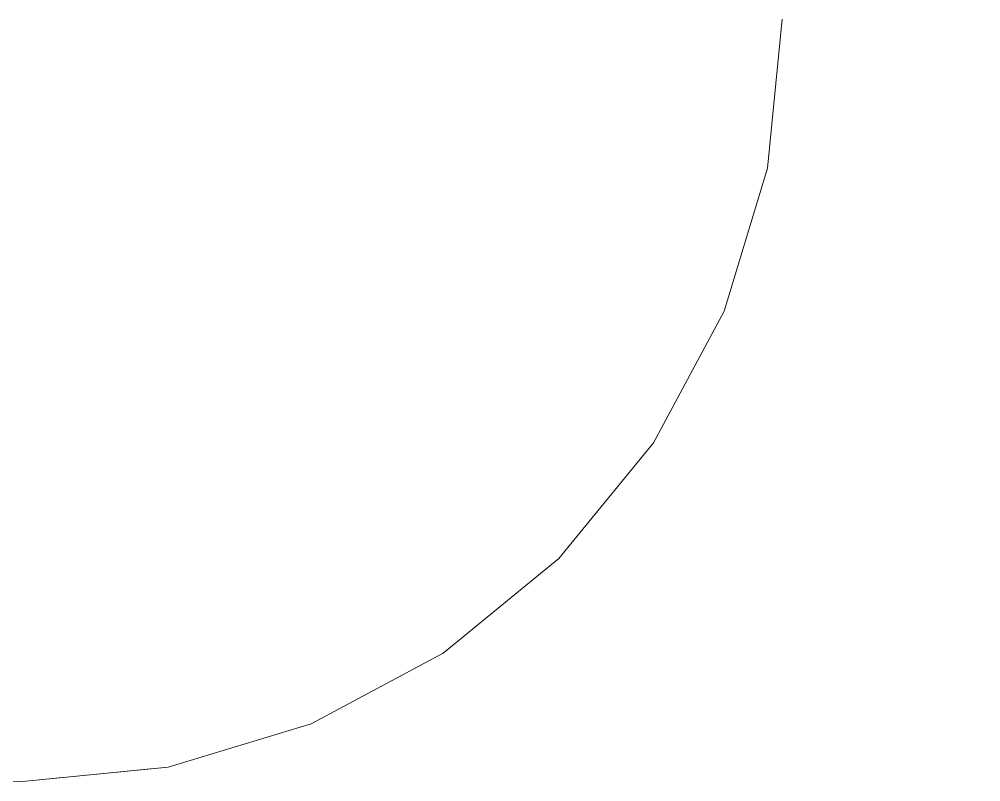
# Model space of a CAD drawing. Header units: metres. Extents: x 48 to 635, y -15 to 39.
# Drawn here: x 421.9256 to 422.0517, y -12.0938 to -11.9938 of the extents above; entities that cross this region are included whole.
import ezdxf

# ---------------------------------------------------------------- set-up
doc = ezdxf.new("R2010")
doc.units = ezdxf.units.M
doc.header["$MEASUREMENT"] = 0
doc.linetypes.add('Wipeout_Contour', pattern=[1, 0, -1])
doc.layers.add('Interior - Lamp', color=7, linetype='Continuous')
doc.layers.add('Shell - Roof', color=7, linetype='Continuous')

msp = doc.modelspace()

# ---------------------------------------------------------------- wipeouts: each hides what was drawn before it
at = {"color": 254, "linetype": 'Wipeout_Contour', "lineweight": 0, "ltscale": 1265.841159}
msp.add_wipeout([(421.94475, -12.09184), (421.92562, -12.09377), (421.94513, -12.09184)], dxfattribs=at).dxf.layer = 'Interior - Lamp'
at = {"color": 254, "linetype": 'Wipeout_Contour', "lineweight": 0, "ltscale": 2572.874289}
msp.add_wipeout([(428.71669, -10.3523), (419.61622, -11.95764), (419.61622, -12.0438), (428.71669, -10.43846), (437.63622, -12.01188), (437.63622, -11.92572)], dxfattribs=at).dxf.layer = 'Shell - Roof'

# ---------------------------------------------------------------- next in the draw order: wipeouts: each hides what was drawn before it
at = {"color": 254, "linetype": 'Wipeout_Contour', "lineweight": 0, "ltscale": 1266.725179}
msp.add_wipeout([(421.90648, -12.09184), (421.90611, -12.09184), (421.92562, -12.09377)], dxfattribs=at).dxf.layer = 'Interior - Lamp'

# ---------------------------------------------------------------- next in the draw order: wipeouts: each hides what was drawn before it
at = {"color": 254, "linetype": 'Wipeout_Contour', "lineweight": 0, "ltscale": 1266.687872}
msp.add_wipeout([(421.90759, -12.09184), (421.90648, -12.09184), (421.92562, -12.09377)], dxfattribs=at).dxf.layer = 'Interior - Lamp'

# ---------------------------------------------------------------- next in the draw order: wipeouts: each hides what was drawn before it
at = {"color": 254, "linetype": 'Wipeout_Contour', "lineweight": 0, "ltscale": 1266.648797}
msp.add_wipeout([(421.9094, -12.09184), (421.90759, -12.09184), (421.92562, -12.09377)], dxfattribs=at).dxf.layer = 'Interior - Lamp'

# ---------------------------------------------------------------- next in the draw order: wipeouts: each hides what was drawn before it
at = {"color": 254, "linetype": 'Wipeout_Contour', "lineweight": 0, "ltscale": 1266.603497}
msp.add_wipeout([(421.9094, -12.09184), (421.92562, -12.09377), (421.91182, -12.09184)], dxfattribs=at).dxf.layer = 'Interior - Lamp'

# ---------------------------------------------------------------- next in the draw order: wipeouts: each hides what was drawn before it
at = {"color": 254, "linetype": 'Wipeout_Contour', "lineweight": 0, "ltscale": 1266.544166}
msp.add_wipeout([(421.91182, -12.09184), (421.92562, -12.09377), (421.91478, -12.09184)], dxfattribs=at).dxf.layer = 'Interior - Lamp'

# ---------------------------------------------------------------- next in the draw order: wipeouts: each hides what was drawn before it
at = {"color": 254, "linetype": 'Wipeout_Contour', "lineweight": 0, "ltscale": 1266.453646}
msp.add_wipeout([(421.91815, -12.09184), (421.91478, -12.09184), (421.92562, -12.09377)], dxfattribs=at).dxf.layer = 'Interior - Lamp'

# ---------------------------------------------------------------- next in the draw order: wipeouts: each hides what was drawn before it
at = {"color": 254, "linetype": 'Wipeout_Contour', "lineweight": 0, "ltscale": 1266.281727}
msp.add_wipeout([(421.91815, -12.09184), (421.92562, -12.09377), (421.92181, -12.09184)], dxfattribs=at).dxf.layer = 'Interior - Lamp'

# ---------------------------------------------------------------- next in the draw order: wipeouts: each hides what was drawn before it
at = {"color": 254, "linetype": 'Wipeout_Contour', "lineweight": 0, "ltscale": 1266.786751}
msp.add_wipeout([(421.92562, -12.09377), (421.92942, -12.09184), (421.92562, -12.09184)], dxfattribs=at).dxf.layer = 'Interior - Lamp'

# ---------------------------------------------------------------- next in the draw order: wipeouts: each hides what was drawn before it
at = {"color": 254, "linetype": 'Wipeout_Contour', "lineweight": 0, "ltscale": 1266.28461}
msp.add_wipeout([(421.92562, -12.09377), (421.93308, -12.09184), (421.92942, -12.09184)], dxfattribs=at).dxf.layer = 'Interior - Lamp'

# ---------------------------------------------------------------- next in the draw order: wipeouts: each hides what was drawn before it
at = {"color": 254, "linetype": 'Wipeout_Contour', "lineweight": 0, "ltscale": 1266.112693}
msp.add_wipeout([(421.93308, -12.09184), (421.92562, -12.09377), (421.93646, -12.09184)], dxfattribs=at).dxf.layer = 'Interior - Lamp'

# ---------------------------------------------------------------- next in the draw order: wipeouts: each hides what was drawn before it
at = {"color": 254, "linetype": 'Wipeout_Contour', "lineweight": 0, "ltscale": 1266.022171}
msp.add_wipeout([(421.92562, -12.09377), (421.93941, -12.09184), (421.93646, -12.09184)], dxfattribs=at).dxf.layer = 'Interior - Lamp'

# ---------------------------------------------------------------- next in the draw order: wipeouts: each hides what was drawn before it
at = {"color": 254, "linetype": 'Wipeout_Contour', "lineweight": 0, "ltscale": 1265.96284}
msp.add_wipeout([(421.92562, -12.09377), (421.94184, -12.09184), (421.93941, -12.09184)], dxfattribs=at).dxf.layer = 'Interior - Lamp'

# ---------------------------------------------------------------- next in the draw order: wipeouts: each hides what was drawn before it
at = {"color": 254, "linetype": 'Wipeout_Contour', "lineweight": 0, "ltscale": 1265.917541}
msp.add_wipeout([(421.94184, -12.09184), (421.92562, -12.09377), (421.94364, -12.09184)], dxfattribs=at).dxf.layer = 'Interior - Lamp'

# ---------------------------------------------------------------- next in the draw order: wipeouts: each hides what was drawn before it
at = {"color": 254, "linetype": 'Wipeout_Contour', "lineweight": 0, "ltscale": 1265.878464}
msp.add_wipeout([(421.94364, -12.09184), (421.92562, -12.09377), (421.94475, -12.09184)], dxfattribs=at).dxf.layer = 'Interior - Lamp'

# ---------------------------------------------------------------- next in the draw order: wipeouts: each hides what was drawn before it
at = {"color": 254, "linetype": 'Wipeout_Contour', "lineweight": 0, "ltscale": 1687.895007}
msp.add_wipeout([(421.91815, -12.08615), (421.92181, -12.09184), (421.92562, -12.09184), (421.92562, -12.08615)], dxfattribs=at).dxf.layer = 'Interior - Lamp'
at = {"color": 254, "linetype": 'Wipeout_Contour', "lineweight": 0, "ltscale": 1688.529422}
msp.add_wipeout([(421.96389, -12.08615), (421.96315, -12.08615), (421.94475, -12.09184), (421.94513, -12.09184)], dxfattribs=at).dxf.layer = 'Interior - Lamp'

# ---------------------------------------------------------------- next in the draw order: wipeouts: each hides what was drawn before it
at = {"color": 254, "linetype": 'Wipeout_Contour', "lineweight": 0, "ltscale": 1688.897514}
msp.add_wipeout([(421.92562, -12.08615), (421.92562, -12.09184), (421.92942, -12.09184), (421.93308, -12.08615)], dxfattribs=at).dxf.layer = 'Interior - Lamp'

# ---------------------------------------------------------------- next in the draw order: linework, layer by layer
at = {"layer": 'Interior - Lamp', "color": 2, "linetype": 'Continuous', "lineweight": 13, "true_color": 0xffeb28}
msp.add_line((421.92562, -12.09377), (421.90611, -12.09184), dxfattribs=at)

# ---------------------------------------------------------------- next in the draw order: wipeouts: each hides what was drawn before it
at = {"color": 254, "linetype": 'Wipeout_Contour', "lineweight": 0, "ltscale": 1688.066059}
msp.add_wipeout([(421.92562, -12.07691), (421.91478, -12.07691), (421.91815, -12.08615), (421.92562, -12.08615)], dxfattribs=at).dxf.layer = 'Interior - Lamp'
at = {"color": 254, "linetype": 'Wipeout_Contour', "lineweight": 0, "ltscale": 1688.754146}
msp.add_wipeout([(421.93308, -12.08615), (421.92942, -12.09184), (421.93308, -12.09184), (421.94026, -12.08615)], dxfattribs=at).dxf.layer = 'Interior - Lamp'

# ---------------------------------------------------------------- next in the draw order: wipeouts: each hides what was drawn before it
at = {"color": 254, "linetype": 'Wipeout_Contour', "lineweight": 0, "ltscale": 1688.685411}
msp.add_wipeout([(421.94026, -12.08615), (421.93308, -12.09184), (421.93646, -12.09184), (421.94688, -12.08615)], dxfattribs=at).dxf.layer = 'Interior - Lamp'

# ---------------------------------------------------------------- next in the draw order: wipeouts: each hides what was drawn before it
at = {"color": 254, "linetype": 'Wipeout_Contour', "lineweight": 0, "ltscale": 1688.64431}
msp.add_wipeout([(421.95268, -12.08615), (421.94688, -12.08615), (421.93646, -12.09184), (421.93941, -12.09184)], dxfattribs=at).dxf.layer = 'Interior - Lamp'

# ---------------------------------------------------------------- next in the draw order: wipeouts: each hides what was drawn before it
at = {"color": 254, "linetype": 'Wipeout_Contour', "lineweight": 0, "ltscale": 1688.724751}
msp.add_wipeout([(421.92562, -12.08615), (421.93308, -12.08615), (421.93646, -12.07691), (421.92562, -12.07691)], dxfattribs=at).dxf.layer = 'Interior - Lamp'
at = {"color": 254, "linetype": 'Wipeout_Contour', "lineweight": 0, "ltscale": 1688.614447}
msp.add_wipeout([(421.93941, -12.09184), (421.94184, -12.09184), (421.95744, -12.08615), (421.95268, -12.08615)], dxfattribs=at).dxf.layer = 'Interior - Lamp'

# ---------------------------------------------------------------- next in the draw order: wipeouts: each hides what was drawn before it
at = {"color": 254, "linetype": 'Wipeout_Contour', "lineweight": 0, "ltscale": 1688.155333}
msp.add_wipeout([(421.91182, -12.06448), (421.91478, -12.07691), (421.92562, -12.07691), (421.92562, -12.06448)], dxfattribs=at).dxf.layer = 'Interior - Lamp'
at = {"color": 254, "linetype": 'Wipeout_Contour', "lineweight": 0, "ltscale": 1688.588142}
msp.add_wipeout([(421.94184, -12.09184), (421.94364, -12.09184), (421.96097, -12.08615), (421.95744, -12.08615)], dxfattribs=at).dxf.layer = 'Interior - Lamp'

# ---------------------------------------------------------------- next in the draw order: wipeouts: each hides what was drawn before it
at = {"color": 254, "linetype": 'Wipeout_Contour', "lineweight": 0, "ltscale": 1688.560896}
msp.add_wipeout([(421.96097, -12.08615), (421.94364, -12.09184), (421.94475, -12.09184), (421.96315, -12.08615)], dxfattribs=at).dxf.layer = 'Interior - Lamp'

# ---------------------------------------------------------------- next in the draw order: linework, layer by layer
at = {"layer": 'Interior - Lamp', "color": 2, "linetype": 'Continuous', "lineweight": 13, "true_color": 0xffeb28}
msp.add_line((421.92562, -12.09377), (421.94513, -12.09184), dxfattribs=at)

# ---------------------------------------------------------------- next in the draw order: wipeouts: each hides what was drawn before it
at = {"color": 254, "linetype": 'Wipeout_Contour', "lineweight": 0, "ltscale": 1688.684574}
msp.add_wipeout([(421.93646, -12.07691), (421.93308, -12.08615), (421.94026, -12.08615), (421.94688, -12.07691)], dxfattribs=at).dxf.layer = 'Interior - Lamp'
at = {"color": 254, "linetype": 'Wipeout_Contour', "lineweight": 0, "ltscale": 1688.599535}
msp.add_wipeout([(421.98117, -12.07691), (421.98011, -12.07691), (421.96315, -12.08615), (421.96389, -12.08615)], dxfattribs=at).dxf.layer = 'Interior - Lamp'

# ---------------------------------------------------------------- next in the draw order: wipeouts: each hides what was drawn before it
at = {"color": 254, "linetype": 'Wipeout_Contour', "lineweight": 0, "ltscale": 1688.633001}
msp.add_wipeout([(421.92562, -12.06448), (421.92562, -12.07691), (421.93646, -12.07691), (421.93941, -12.06448)], dxfattribs=at).dxf.layer = 'Interior - Lamp'
at = {"color": 254, "linetype": 'Wipeout_Contour', "lineweight": 0, "ltscale": 1688.667556}
msp.add_wipeout([(421.94026, -12.08615), (421.94688, -12.08615), (421.95648, -12.07691), (421.94688, -12.07691)], dxfattribs=at).dxf.layer = 'Interior - Lamp'

# ---------------------------------------------------------------- next in the draw order: wipeouts: each hides what was drawn before it
at = {"color": 254, "linetype": 'Wipeout_Contour', "lineweight": 0, "ltscale": 1688.213082}
msp.add_wipeout([(421.92562, -12.04932), (421.9094, -12.04932), (421.91182, -12.06448), (421.92562, -12.06448)], dxfattribs=at).dxf.layer = 'Interior - Lamp'
at = {"color": 254, "linetype": 'Wipeout_Contour', "lineweight": 0, "ltscale": 1688.659081}
msp.add_wipeout([(421.94688, -12.08615), (421.95268, -12.08615), (421.9649, -12.07691), (421.95648, -12.07691)], dxfattribs=at).dxf.layer = 'Interior - Lamp'

# ---------------------------------------------------------------- next in the draw order: wipeouts: each hides what was drawn before it
at = {"color": 254, "linetype": 'Wipeout_Contour', "lineweight": 0, "ltscale": 1688.651978}
msp.add_wipeout([(421.95268, -12.08615), (421.95744, -12.08615), (421.97181, -12.07691), (421.9649, -12.07691)], dxfattribs=at).dxf.layer = 'Interior - Lamp'

# ---------------------------------------------------------------- next in the draw order: wipeouts: each hides what was drawn before it
at = {"color": 254, "linetype": 'Wipeout_Contour', "lineweight": 0, "ltscale": 1688.642248}
msp.add_wipeout([(421.93941, -12.06448), (421.93646, -12.07691), (421.94688, -12.07691), (421.95268, -12.06448)], dxfattribs=at).dxf.layer = 'Interior - Lamp'
at = {"color": 254, "linetype": 'Wipeout_Contour', "lineweight": 0, "ltscale": 1688.64184}
msp.add_wipeout([(421.97695, -12.07691), (421.97181, -12.07691), (421.95744, -12.08615), (421.96097, -12.08615)], dxfattribs=at).dxf.layer = 'Interior - Lamp'

# ---------------------------------------------------------------- next in the draw order: wipeouts: each hides what was drawn before it
at = {"color": 254, "linetype": 'Wipeout_Contour', "lineweight": 0, "ltscale": 1688.572096}
msp.add_wipeout([(421.92562, -12.04932), (421.92562, -12.06448), (421.93941, -12.06448), (421.94184, -12.04932)], dxfattribs=at).dxf.layer = 'Interior - Lamp'
at = {"color": 254, "linetype": 'Wipeout_Contour', "lineweight": 0, "ltscale": 1688.625375}
msp.add_wipeout([(421.97695, -12.07691), (421.96097, -12.08615), (421.96315, -12.08615), (421.98011, -12.07691)], dxfattribs=at).dxf.layer = 'Interior - Lamp'

# ---------------------------------------------------------------- next in the draw order: linework, layer by layer
at = {"layer": 'Interior - Lamp', "color": 2, "linetype": 'Continuous', "lineweight": 13, "true_color": 0xffeb28}
msp.add_line((421.94513, -12.09184), (421.96389, -12.08615), dxfattribs=at)

# ---------------------------------------------------------------- next in the draw order: wipeouts: each hides what was drawn before it
at = {"color": 254, "linetype": 'Wipeout_Contour', "lineweight": 0, "ltscale": 1688.256527}
msp.add_wipeout([(421.90759, -12.03203), (421.9094, -12.04932), (421.92562, -12.04932), (421.92562, -12.03203)], dxfattribs=at).dxf.layer = 'Interior - Lamp'
at = {"color": 254, "linetype": 'Wipeout_Contour', "lineweight": 0, "ltscale": 1688.657856}
msp.add_wipeout([(421.94688, -12.07691), (421.95648, -12.07691), (421.9649, -12.06448), (421.95268, -12.06448)], dxfattribs=at).dxf.layer = 'Interior - Lamp'
at = {"color": 254, "linetype": 'Wipeout_Contour', "lineweight": 0, "ltscale": 1688.662052}
msp.add_wipeout([(421.99497, -12.06448), (421.98011, -12.07691), (421.98117, -12.07691), (421.99633, -12.06448)], dxfattribs=at).dxf.layer = 'Interior - Lamp'

# ---------------------------------------------------------------- next in the draw order: wipeouts: each hides what was drawn before it
at = {"color": 254, "linetype": 'Wipeout_Contour', "lineweight": 0, "ltscale": 1688.673464}
msp.add_wipeout([(421.9649, -12.06448), (421.95648, -12.07691), (421.9649, -12.07691), (421.97562, -12.06448)], dxfattribs=at).dxf.layer = 'Interior - Lamp'

# ---------------------------------------------------------------- next in the draw order: wipeouts: each hides what was drawn before it
at = {"color": 254, "linetype": 'Wipeout_Contour', "lineweight": 0, "ltscale": 1688.610818}
msp.add_wipeout([(421.95744, -12.04932), (421.94184, -12.04932), (421.93941, -12.06448), (421.95268, -12.06448)], dxfattribs=at).dxf.layer = 'Interior - Lamp'
at = {"color": 254, "linetype": 'Wipeout_Contour', "lineweight": 0, "ltscale": 1688.684877}
msp.add_wipeout([(421.97562, -12.06448), (421.9649, -12.07691), (421.97181, -12.07691), (421.98441, -12.06448)], dxfattribs=at).dxf.layer = 'Interior - Lamp'

# ---------------------------------------------------------------- next in the draw order: wipeouts: each hides what was drawn before it
at = {"color": 254, "linetype": 'Wipeout_Contour', "lineweight": 0, "ltscale": 1688.524949}
msp.add_wipeout([(421.92562, -12.03203), (421.92562, -12.04932), (421.94184, -12.04932), (421.94364, -12.03203)], dxfattribs=at).dxf.layer = 'Interior - Lamp'
at = {"color": 254, "linetype": 'Wipeout_Contour', "lineweight": 0, "ltscale": 1688.688827}
msp.add_wipeout([(421.98441, -12.06448), (421.97181, -12.07691), (421.97695, -12.07691), (421.99095, -12.06448)], dxfattribs=at).dxf.layer = 'Interior - Lamp'

# ---------------------------------------------------------------- next in the draw order: wipeouts: each hides what was drawn before it
at = {"color": 254, "linetype": 'Wipeout_Contour', "lineweight": 0, "ltscale": 1688.293545}
msp.add_wipeout([(421.92562, -12.01328), (421.90648, -12.01328), (421.90759, -12.03203), (421.92562, -12.03203)], dxfattribs=at).dxf.layer = 'Interior - Lamp'
at = {"color": 254, "linetype": 'Wipeout_Contour', "lineweight": 0, "ltscale": 1688.649189}
msp.add_wipeout([(421.97181, -12.04932), (421.95744, -12.04932), (421.95268, -12.06448), (421.9649, -12.06448)], dxfattribs=at).dxf.layer = 'Interior - Lamp'
at = {"color": 254, "linetype": 'Wipeout_Contour', "lineweight": 0, "ltscale": 1688.682334}
msp.add_wipeout([(421.97695, -12.07691), (421.98011, -12.07691), (421.99497, -12.06448), (421.99095, -12.06448)], dxfattribs=at).dxf.layer = 'Interior - Lamp'

# ---------------------------------------------------------------- next in the draw order: linework, layer by layer
at = {"layer": 'Interior - Lamp', "color": 2, "linetype": 'Continuous', "lineweight": 13, "true_color": 0xffeb28}
msp.add_line((421.96389, -12.08615), (421.98117, -12.07691), dxfattribs=at)

# ---------------------------------------------------------------- next in the draw order: wipeouts: each hides what was drawn before it
at = {"color": 254, "linetype": 'Wipeout_Contour', "lineweight": 0, "ltscale": 1688.582669}
msp.add_wipeout([(421.94184, -12.04932), (421.95744, -12.04932), (421.96097, -12.03203), (421.94364, -12.03203)], dxfattribs=at).dxf.layer = 'Interior - Lamp'
at = {"color": 254, "linetype": 'Wipeout_Contour', "lineweight": 0, "ltscale": 1688.683314}
msp.add_wipeout([(421.9649, -12.06448), (421.97562, -12.06448), (421.98441, -12.04932), (421.97181, -12.04932)], dxfattribs=at).dxf.layer = 'Interior - Lamp'
at = {"color": 254, "linetype": 'Wipeout_Contour', "lineweight": 0, "ltscale": 1688.714477}
msp.add_wipeout([(422.00717, -12.04932), (421.99497, -12.06448), (421.99633, -12.06448), (422.00876, -12.04932)], dxfattribs=at).dxf.layer = 'Interior - Lamp'

# ---------------------------------------------------------------- next in the draw order: wipeouts: each hides what was drawn before it
at = {"color": 254, "linetype": 'Wipeout_Contour', "lineweight": 0, "ltscale": 1688.483821}
msp.add_wipeout([(421.92562, -12.03203), (421.94364, -12.03203), (421.94475, -12.01328), (421.92562, -12.01328)], dxfattribs=at).dxf.layer = 'Interior - Lamp'
at = {"color": 254, "linetype": 'Wipeout_Contour', "lineweight": 0, "ltscale": 1688.709976}
msp.add_wipeout([(421.98441, -12.04932), (421.97562, -12.06448), (421.98441, -12.06448), (421.99475, -12.04932)], dxfattribs=at).dxf.layer = 'Interior - Lamp'

# ---------------------------------------------------------------- next in the draw order: wipeouts: each hides what was drawn before it
at = {"color": 254, "linetype": 'Wipeout_Contour', "lineweight": 0, "ltscale": 1688.328671}
msp.add_wipeout([(421.92562, -11.99377), (421.90611, -11.99377), (421.90648, -12.01328), (421.92562, -12.01328)], dxfattribs=at).dxf.layer = 'Interior - Lamp'
at = {"color": 254, "linetype": 'Wipeout_Contour', "lineweight": 0, "ltscale": 1688.637211}
msp.add_wipeout([(421.97695, -12.03203), (421.96097, -12.03203), (421.95744, -12.04932), (421.97181, -12.04932)], dxfattribs=at).dxf.layer = 'Interior - Lamp'
at = {"color": 254, "linetype": 'Wipeout_Contour', "lineweight": 0, "ltscale": 1688.726246}
msp.add_wipeout([(421.99475, -12.04932), (421.98441, -12.06448), (421.99095, -12.06448), (422.00244, -12.04932)], dxfattribs=at).dxf.layer = 'Interior - Lamp'

# ---------------------------------------------------------------- next in the draw order: wipeouts: each hides what was drawn before it
at = {"color": 254, "linetype": 'Wipeout_Contour', "lineweight": 0, "ltscale": 1688.553376}
msp.add_wipeout([(421.94475, -12.01328), (421.94364, -12.03203), (421.96097, -12.03203), (421.96315, -12.01328)], dxfattribs=at).dxf.layer = 'Interior - Lamp'
at = {"color": 254, "linetype": 'Wipeout_Contour', "lineweight": 0, "ltscale": 1688.729076}
msp.add_wipeout([(422.00717, -12.04932), (422.00244, -12.04932), (421.99095, -12.06448), (421.99497, -12.06448)], dxfattribs=at).dxf.layer = 'Interior - Lamp'

# ---------------------------------------------------------------- next in the draw order: linework, layer by layer
at = {"layer": 'Interior - Lamp', "color": 2, "linetype": 'Continuous', "lineweight": 13, "true_color": 0xffeb28}
msp.add_line((421.98117, -12.07691), (421.99633, -12.06448), dxfattribs=at)

# ---------------------------------------------------------------- next in the draw order: wipeouts: each hides what was drawn before it
at = {"color": 254, "linetype": 'Wipeout_Contour', "lineweight": 0, "ltscale": 1688.444339}
msp.add_wipeout([(421.92562, -11.99377), (421.92562, -12.01328), (421.94475, -12.01328), (421.94513, -11.99377)], dxfattribs=at).dxf.layer = 'Interior - Lamp'
at = {"color": 254, "linetype": 'Wipeout_Contour', "lineweight": 0, "ltscale": 1688.685426}
msp.add_wipeout([(421.99095, -12.03203), (421.97695, -12.03203), (421.97181, -12.04932), (421.98441, -12.04932)], dxfattribs=at).dxf.layer = 'Interior - Lamp'
at = {"color": 254, "linetype": 'Wipeout_Contour', "lineweight": 0, "ltscale": 1688.75461}
msp.add_wipeout([(422.01623, -12.03203), (422.00717, -12.04932), (422.00876, -12.04932), (422.01801, -12.03203)], dxfattribs=at).dxf.layer = 'Interior - Lamp'

# ---------------------------------------------------------------- next in the draw order: wipeouts: each hides what was drawn before it
at = {"color": 254, "linetype": 'Wipeout_Contour', "lineweight": 0, "ltscale": 1688.618703}
msp.add_wipeout([(421.96097, -12.03203), (421.97695, -12.03203), (421.98011, -12.01328), (421.96315, -12.01328)], dxfattribs=at).dxf.layer = 'Interior - Lamp'
at = {"color": 254, "linetype": 'Wipeout_Contour', "lineweight": 0, "ltscale": 1688.724409}
msp.add_wipeout([(421.98441, -12.04932), (421.99475, -12.04932), (422.00244, -12.03203), (421.99095, -12.03203)], dxfattribs=at).dxf.layer = 'Interior - Lamp'

# ---------------------------------------------------------------- next in the draw order: wipeouts: each hides what was drawn before it
at = {"color": 254, "linetype": 'Wipeout_Contour', "lineweight": 0, "ltscale": 1688.519732}
msp.add_wipeout([(421.96389, -11.99377), (421.94513, -11.99377), (421.94475, -12.01328), (421.96315, -12.01328)], dxfattribs=at).dxf.layer = 'Interior - Lamp'
at = {"color": 254, "linetype": 'Wipeout_Contour', "lineweight": 0, "ltscale": 1688.751325}
msp.add_wipeout([(421.99475, -12.04932), (422.00244, -12.04932), (422.01097, -12.03203), (422.00244, -12.03203)], dxfattribs=at).dxf.layer = 'Interior - Lamp'

# ---------------------------------------------------------------- next in the draw order: wipeouts: each hides what was drawn before it
at = {"color": 254, "linetype": 'Wipeout_Contour', "lineweight": 0, "ltscale": 1688.676893}
msp.add_wipeout([(421.99497, -12.01328), (421.98011, -12.01328), (421.97695, -12.03203), (421.99095, -12.03203)], dxfattribs=at).dxf.layer = 'Interior - Lamp'
at = {"color": 254, "linetype": 'Wipeout_Contour', "lineweight": 0, "ltscale": 1688.762996}
msp.add_wipeout([(422.00244, -12.04932), (422.00717, -12.04932), (422.01623, -12.03203), (422.01097, -12.03203)], dxfattribs=at).dxf.layer = 'Interior - Lamp'

# ---------------------------------------------------------------- next in the draw order: linework, layer by layer
at = {"layer": 'Interior - Lamp', "color": 2, "linetype": 'Continuous', "lineweight": 13, "true_color": 0xffeb28}
msp.add_line((421.99633, -12.06448), (422.00876, -12.04932), dxfattribs=at)

# ---------------------------------------------------------------- next in the draw order: wipeouts: each hides what was drawn before it
at = {"color": 254, "linetype": 'Wipeout_Contour', "lineweight": 0, "ltscale": 1688.590697}
msp.add_wipeout([(421.96389, -11.99377), (421.96315, -12.01328), (421.98011, -12.01328), (421.98117, -11.99377)], dxfattribs=at).dxf.layer = 'Interior - Lamp'
at = {"color": 254, "linetype": 'Wipeout_Contour', "lineweight": 0, "ltscale": 1688.725202}
msp.add_wipeout([(421.99497, -12.01328), (421.99095, -12.03203), (422.00244, -12.03203), (422.00717, -12.01328)], dxfattribs=at).dxf.layer = 'Interior - Lamp'
at = {"color": 254, "linetype": 'Wipeout_Contour', "lineweight": 0, "ltscale": 1688.78039}
msp.add_wipeout([(422.02181, -12.01328), (422.01623, -12.03203), (422.01801, -12.03203), (422.0237, -12.01328)], dxfattribs=at).dxf.layer = 'Interior - Lamp'

# ---------------------------------------------------------------- next in the draw order: wipeouts: each hides what was drawn before it
at = {"color": 254, "linetype": 'Wipeout_Contour', "lineweight": 0, "ltscale": 1688.65445}
msp.add_wipeout([(421.99633, -11.99377), (421.98117, -11.99377), (421.98011, -12.01328), (421.99497, -12.01328)], dxfattribs=at).dxf.layer = 'Interior - Lamp'
at = {"color": 254, "linetype": 'Wipeout_Contour', "lineweight": 0, "ltscale": 1688.760961}
msp.add_wipeout([(422.01623, -12.01328), (422.00717, -12.01328), (422.00244, -12.03203), (422.01097, -12.03203)], dxfattribs=at).dxf.layer = 'Interior - Lamp'

# ---------------------------------------------------------------- next in the draw order: wipeouts: each hides what was drawn before it
at = {"color": 254, "linetype": 'Wipeout_Contour', "lineweight": 0, "ltscale": 1688.708448}
msp.add_wipeout([(421.99633, -11.99377), (421.99497, -12.01328), (422.00717, -12.01328), (422.00876, -11.99377)], dxfattribs=at).dxf.layer = 'Interior - Lamp'
at = {"color": 254, "linetype": 'Wipeout_Contour', "lineweight": 0, "ltscale": 1688.78114}
msp.add_wipeout([(422.01097, -12.03203), (422.01623, -12.03203), (422.02181, -12.01328), (422.01623, -12.01328)], dxfattribs=at).dxf.layer = 'Interior - Lamp'

# ---------------------------------------------------------------- next in the draw order: linework, layer by layer
at = {"layer": 'Interior - Lamp', "color": 2, "linetype": 'Continuous', "lineweight": 13, "true_color": 0xffeb28}
msp.add_line((422.00876, -12.04932), (422.01801, -12.03203), dxfattribs=at)

# ---------------------------------------------------------------- next in the draw order: wipeouts: each hides what was drawn before it
at = {"color": 254, "linetype": 'Wipeout_Contour', "lineweight": 0, "ltscale": 1688.750425}
msp.add_wipeout([(422.01801, -11.99377), (422.00876, -11.99377), (422.00717, -12.01328), (422.01623, -12.01328)], dxfattribs=at).dxf.layer = 'Interior - Lamp'
at = {"color": 254, "linetype": 'Wipeout_Contour', "lineweight": 0, "ltscale": 1688.788358}
msp.add_wipeout([(422.0237, -11.99377), (422.02181, -12.01328), (422.0237, -12.01328), (422.02562, -11.99377)], dxfattribs=at).dxf.layer = 'Interior - Lamp'

# ---------------------------------------------------------------- next in the draw order: wipeouts: each hides what was drawn before it
at = {"color": 254, "linetype": 'Wipeout_Contour', "lineweight": 0, "ltscale": 1688.778247}
msp.add_wipeout([(422.01801, -11.99377), (422.01623, -12.01328), (422.02181, -12.01328), (422.0237, -11.99377)], dxfattribs=at).dxf.layer = 'Interior - Lamp'

# ---------------------------------------------------------------- next in the draw order: linework, layer by layer
at = {"layer": 'Interior - Lamp', "color": 2, "linetype": 'Continuous', "lineweight": 13, "true_color": 0xffeb28}
for p, q in [((422.0237, -12.01328), (422.02562, -11.99377)), ((422.01801, -12.03203), (422.0237, -12.01328))]:
    msp.add_line(p, q, dxfattribs=at)

doc.saveas('drawing.dxf')
